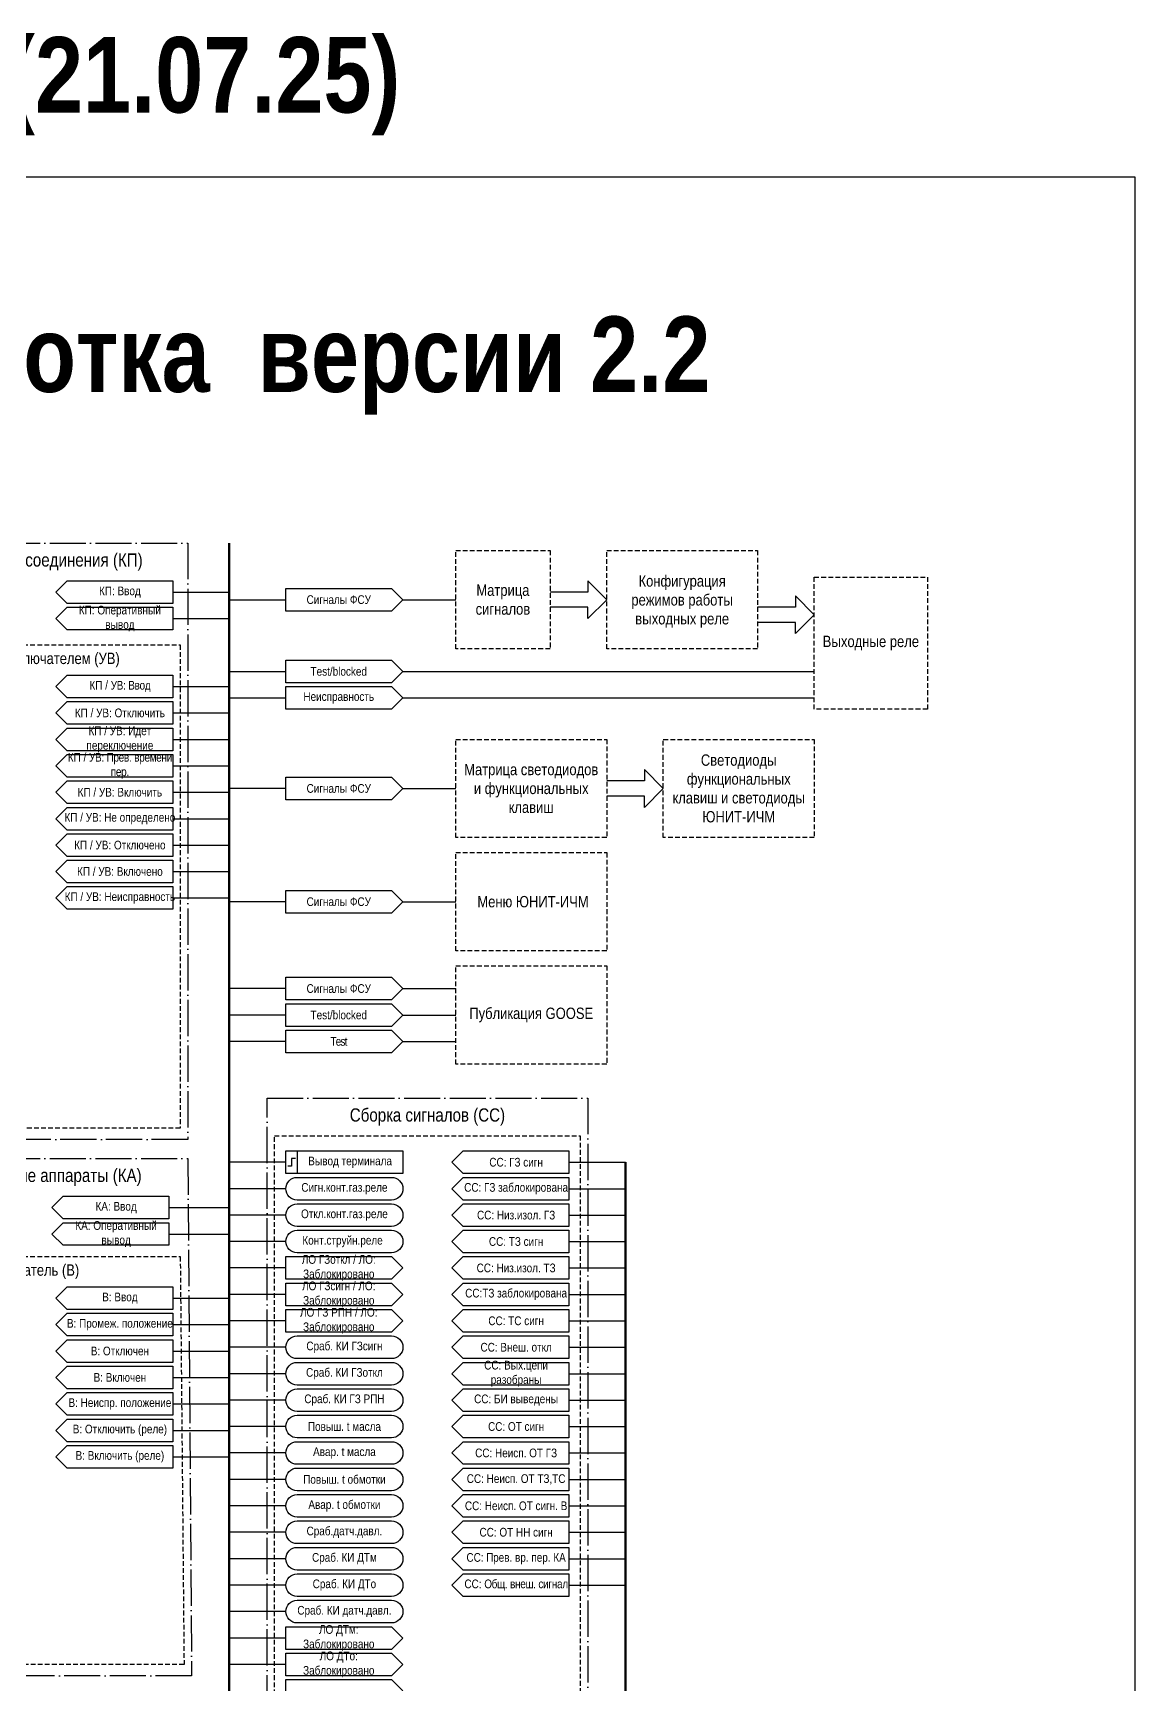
# Model space of a CAD drawing. Header units: millimetres. Extents: x -1595 to 2157, y 0 to 879.
# Drawn here: x -872 to -580, y 441.8 to 879.1 of the extents above; entities that cross this region are included whole.
import ezdxf

# ---------------------------------------------------------------- set-up
doc = ezdxf.new("R2010")
doc.units = ezdxf.units.MM
doc.linetypes.add('ACAD_ISO04W100', pattern=[30, 24, -3, 0, -3])
doc.linetypes.add('штриховая2', pattern=[0.375, 0.25, -0.125])
doc.layers.add('TEXT', color=7, linetype='Continuous', lineweight=25)
doc.styles.add('2.3_GOST_RD', font='ARIALN.TTF', dxfattribs={"height": 2.3})
doc.styles.add('2.5_Gost_RD', font='ARIALN.TTF', dxfattribs={"height": 2.5})
doc.styles.add('3.5_Gost_RD', font='ARIALN.TTF', dxfattribs={"height": 3.5})

msp = doc.modelspace()

# ---------------------------------------------------------------- linework, layer by layer
at = {"lineweight": 100, "ltscale": 100}
for p, q in [((-820, 744), (-820, 112)), ((-715, 580), (-715, 112))]:
    msp.add_line(p, q, dxfattribs=at)
at = {"ltscale": 100}
for p, q in [((-835, 731), (-820, 731)), ((-820, 729), (-805, 729)), ((-835, 724), (-820, 724)), ((-820, 710), (-805, 710)), ((-835, 706), (-820, 706)), ((-820, 703), (-805, 703)), ((-835, 699), (-820, 699)), ((-835, 692), (-820, 692)), ((-835, 685), (-820, 685)), ((-835, 678), (-820, 678)), ((-835, 671), (-820, 671)), ((-835, 664), (-820, 664)), ((-835, 657), (-820, 657)), ((-835, 650), (-820, 650)), ((-805, 580), (-820, 580)), ((-730, 580), (-715, 580)), ((-805, 573), (-820, 573)), ((-730, 573), (-715, 573)), ((-836, 568), (-820, 568)), ((-805, 566), (-820, 566)), ((-730, 566), (-715, 566)), ((-836, 561), (-820, 561)), ((-805, 559), (-820, 559)), ((-730, 559), (-715, 559)), ((-805, 552), (-820, 552)), ((-730, 552), (-715, 552)), ((-835, 544), (-820, 544)), ((-805, 545), (-820, 545)), ((-730, 545), (-715, 545)), ((-805, 538), (-820, 538)), ((-730, 538), (-715, 538)), ((-835, 537), (-820, 537)), ((-835, 530), (-820, 530)), ((-805, 531), (-820, 531)), ((-730, 531), (-715, 531)), ((-835, 523), (-820, 523)), ((-805, 524), (-820, 524)), ((-730, 524), (-715, 524)), ((-835, 516), (-820, 516)), ((-805, 517), (-820, 517)), ((-730, 517), (-715, 517)), ((-835, 509), (-820, 509)), ((-805, 510), (-820, 510)), ((-730, 510), (-715, 510)), ((-805, 503), (-820, 503)), ((-730, 503), (-715, 503)), ((-835, 502), (-820, 502)), ((-805, 496), (-820, 496)), ((-730, 496), (-715, 496)), ((-805, 489), (-820, 489)), ((-730, 489), (-715, 489)), ((-805, 482), (-820, 482)), ((-730, 482), (-715, 482)), ((-805, 475), (-820, 475)), ((-730, 475), (-715, 475)), ((-805, 468), (-820, 468)), ((-730, 468), (-715, 468)), ((-805, 461), (-820, 461)), ((-805, 454), (-820, 454)), ((-805, 447), (-820, 447))]:
    msp.add_line(p, q, dxfattribs=at)
at = {"color": 3, "ltscale": 100}
msp.add_lwpolyline([(-1595, 841), (-580, 841), (-580, 0), (-1595, 0)], close=True, dxfattribs=at)
at = {"color": 251, "linetype": 'ACAD_ISO04W100', "lineweight": 30, "ltscale": 0.4, "true_color": 0x58595b}
for points in [[(-916, 744), (-831, 744), (-831, 586), (-916, 586)], [(-810, 597), (-725, 597), (-725, 241), (-810, 241)], [(-916, 581), (-831, 581), (-830, 444), (-915, 444)]]:
    msp.add_lwpolyline(points, close=True, dxfattribs=at)
at = {"linetype": 'штриховая2', "ltscale": 5}
for points in [[(-760, 742), (-735, 742), (-735, 716), (-760, 716)], [(-720, 742), (-680, 742), (-680, 716), (-720, 716)], [(-665, 735), (-635, 735), (-635, 700), (-665, 700)], [(-914, 717), (-833, 717), (-833, 589), (-914, 589)], [(-760, 692), (-720, 692), (-720, 666), (-760, 666)], [(-705, 692), (-665, 692), (-665, 666), (-705, 666)], [(-760, 662), (-720, 662), (-720, 636), (-760, 636)], [(-760, 632), (-720, 632), (-720, 606), (-760, 606)], [(-808, 587), (-727, 587), (-727, 246), (-808, 246)], [(-914, 555), (-833, 555), (-832, 447), (-913, 447)]]:
    msp.add_lwpolyline(points, close=True, dxfattribs=at)
at = {"ltscale": 100}
for points in [[(-866, 731), (-863, 734), (-835, 734), (-835, 728), (-863, 728), (-866, 731)], [(-720, 729), (-725, 734), (-725, 731), (-735, 731)], [(-866, 724), (-863, 727), (-835, 727), (-835, 721), (-863, 721), (-866, 724)], [(-774, 729), (-760, 729)], [(-720, 729), (-725, 724), (-725, 727), (-735, 727)], [(-665, 725), (-670, 730), (-670, 727), (-680, 727)], [(-665, 725), (-670, 720), (-670, 723), (-680, 723)], [(-805, 713), (-777, 713), (-774, 710), (-777, 707), (-805, 707), (-805, 713)], [(-866, 706), (-863, 709), (-835, 709), (-835, 703), (-863, 703), (-866, 706)], [(-774, 710), (-665, 710)], [(-805, 706), (-777, 706), (-774, 703), (-777, 700), (-805, 700), (-805, 706)], [(-835, 696), (-863, 696), (-866, 699), (-863, 702), (-835, 702), (-835, 696), (-863, 696), (-866, 699), (-863, 702), (-835, 702)], [(-774, 703), (-665, 703)], [(-835, 689), (-863, 689), (-866, 692), (-863, 695), (-835, 695), (-835, 689), (-863, 689), (-866, 692), (-863, 695), (-835, 695)], [(-835, 682), (-863, 682), (-866, 685), (-863, 688), (-835, 688), (-835, 682), (-863, 682), (-866, 685), (-863, 688), (-835, 688)], [(-705, 679), (-710, 684), (-710, 681), (-720, 681)], [(-835, 675), (-863, 675), (-866, 678), (-863, 681), (-835, 681), (-835, 675), (-863, 675), (-866, 678), (-863, 681), (-835, 681)], [(-805, 679), (-820, 679)], [(-774, 679), (-760, 679)], [(-705, 679), (-710, 674), (-710, 677), (-720, 677)], [(-835, 668), (-863, 668), (-866, 671), (-863, 674), (-835, 674), (-835, 668), (-863, 668), (-866, 671), (-863, 674), (-835, 674)], [(-835, 661), (-863, 661), (-866, 664), (-863, 667), (-835, 667), (-835, 661), (-863, 661), (-866, 664), (-863, 667), (-835, 667)], [(-835, 654), (-863, 654), (-866, 657), (-863, 660), (-835, 660), (-835, 654), (-863, 654), (-866, 657), (-863, 660), (-835, 660)], [(-835, 647), (-863, 647), (-866, 650), (-863, 653), (-835, 653), (-835, 647), (-863, 647), (-866, 650), (-863, 653), (-835, 653)], [(-805, 649), (-820, 649)], [(-774, 649), (-760, 649)], [(-805, 626), (-820, 626)], [(-774, 626), (-760, 626)], [(-805, 622), (-777, 622), (-774, 619), (-777, 616), (-805, 616), (-805, 622)], [(-805, 619), (-820, 619)], [(-774, 619), (-760, 619)], [(-805, 615), (-777, 615), (-774, 612), (-777, 609), (-805, 609), (-805, 615)], [(-805, 612), (-820, 612)], [(-774, 612), (-760, 612)], [(-761, 580), (-758, 583), (-730, 583), (-730, 577), (-758, 577), (-761, 580)], [(-761, 573), (-758, 576), (-730, 576), (-730, 570), (-758, 570), (-761, 573)], [(-867, 568), (-864, 571), (-836, 571), (-836, 565), (-864, 565), (-867, 568)], [(-761, 566), (-758, 569), (-730, 569), (-730, 563), (-758, 563), (-761, 566)], [(-867, 561), (-864, 564), (-836, 564), (-836, 558), (-864, 558), (-867, 561)], [(-761, 559), (-758, 562), (-730, 562), (-730, 556), (-758, 556), (-761, 559)], [(-805, 555), (-777, 555), (-774, 552), (-777, 549), (-805, 549), (-805, 555)], [(-761, 552), (-758, 555), (-730, 555), (-730, 549), (-758, 549), (-761, 552)], [(-866, 544), (-863, 547), (-835, 547), (-835, 541), (-863, 541), (-866, 544)], [(-805, 548), (-777, 548), (-774, 545), (-777, 542), (-805, 542), (-805, 548)], [(-761, 545), (-758, 548), (-730, 548), (-730, 542), (-758, 542), (-761, 545)], [(-805, 541), (-777, 541), (-774, 538), (-777, 535), (-805, 535), (-805, 541)], [(-761, 538), (-758, 541), (-730, 541), (-730, 535), (-758, 535), (-761, 538)], [(-761, 531), (-758, 534), (-730, 534), (-730, 528), (-758, 528), (-761, 531)], [(-761, 524), (-758, 527), (-730, 527), (-730, 521), (-758, 521), (-761, 524)], [(-761, 517), (-758, 520), (-730, 520), (-730, 514), (-758, 514), (-761, 517)], [(-761, 510), (-758, 513), (-730, 513), (-730, 507), (-758, 507), (-761, 510)], [(-761, 503), (-758, 506), (-730, 506), (-730, 500), (-758, 500), (-761, 503)], [(-761, 496), (-758, 499), (-730, 499), (-730, 493), (-758, 493), (-761, 496)], [(-761, 489), (-758, 492), (-730, 492), (-730, 486), (-758, 486), (-761, 489)], [(-761, 482), (-758, 485), (-730, 485), (-730, 479), (-758, 479), (-761, 482)], [(-761, 475), (-758, 478), (-730, 478), (-730, 472), (-758, 472), (-761, 475)], [(-761, 468), (-758, 471), (-730, 471), (-730, 465), (-758, 465), (-761, 468)], [(-805, 457), (-777, 457), (-774, 454), (-777, 451), (-805, 451), (-805, 457)], [(-805, 450), (-777, 450), (-774, 447), (-777, 444), (-805, 444), (-805, 450)], [(-805, 443), (-777, 443), (-774, 440), (-777, 437), (-805, 437), (-805, 443)]]:
    msp.add_lwpolyline(points, dxfattribs=at)
for points in [[(-777, 726), (-805, 726), (-805, 732), (-777, 732), (-774, 729)], [(-777, 676), (-805, 676), (-805, 682), (-777, 682), (-774, 679)], [(-777, 646), (-805, 646), (-805, 652), (-777, 652), (-774, 649)], [(-777, 623), (-805, 623), (-805, 629), (-777, 629), (-774, 626)], [(-805, 583), (-802, 583), (-802, 577), (-805, 577)], [(-805, 583), (-774, 583), (-774, 577), (-805, 577)], [(-835, 534), (-863, 534), (-866, 537), (-863, 540), (-835, 540)], [(-863, 533), (-835, 533), (-835, 527), (-863, 527), (-866, 530)], [(-863, 526), (-835, 526), (-835, 520), (-863, 520), (-866, 523)], [(-863, 519), (-835, 519), (-835, 513), (-863, 513), (-866, 516)], [(-863, 512), (-835, 512), (-835, 506), (-863, 506), (-866, 509)], [(-863, 505), (-835, 505), (-835, 499), (-863, 499), (-866, 502)]]:
    msp.add_lwpolyline(points, close=True, dxfattribs=at)
at = {"lineweight": 30, "ltscale": 100}
msp.add_lwpolyline([(-802.5, 581), (-803.5, 581), (-803.5, 579), (-804.5, 579)], dxfattribs=at)
at = {"ltscale": 100}
for points in [[(-802, 570, -1), (-802, 576), (-777, 576, -1), (-777, 570)], [(-802, 563, -1), (-802, 569), (-777, 569, -1), (-777, 563)], [(-802, 556, -1), (-802, 562), (-777, 562, -1), (-777, 556)], [(-802, 528, -1), (-802, 534), (-777, 534, -1), (-777, 528)], [(-802, 521, -1), (-802, 527), (-777, 527, -1), (-777, 521)], [(-802, 514, -1), (-802, 520), (-777, 520, -1), (-777, 514)], [(-802, 507, -1), (-802, 513), (-777, 513, -1), (-777, 507)], [(-802, 500, -1), (-802, 506), (-777, 506, -1), (-777, 500)], [(-802, 493, -1), (-802, 499), (-777, 499, -1), (-777, 493)], [(-802, 486, -1), (-802, 492), (-777, 492, -1), (-777, 486)], [(-802, 479, -1), (-802, 485), (-777, 485, -1), (-777, 479)], [(-802, 472, -1), (-802, 478), (-777, 478, -1), (-777, 472)], [(-802, 465, -1), (-802, 471), (-777, 471, -1), (-777, 465)], [(-802, 458, -1), (-802, 464), (-777, 464, -1), (-777, 458)]]:
    msp.add_lwpolyline(points, format="xyb", close=True, dxfattribs=at)

# ---------------------------------------------------------------- texts
at = {"ltscale": 100, "attachment_point": 5, "style": '2.5_Gost_RD'}
for s, insert, char_height, width in [('{\\fArial Narrow|b1|i0|c204|p34;ФСУ ЮНИТ-М300-Т, версия 2.1 (21.07.25)}', (-1003, 865), 20, 1350), ('{\\fArial Narrow|b1|i0|c204|p34;ФСУ ЮНИТ-М300-Т, версия 2.1  Разработка  версии 2.2}', (-1003, 791), 20, 1350), ('КП: Ввод', (-849, 731), 2.3, 28), ('КП: Оперативный вывод', (-849, 724), 2.3, 28), ('КП / {\\T0.95;УВ: Ввод}', (-849, 706), 2.3, 28), ('КП / УВ: Отключить', (-849, 699), 2.3, 28), ('КП / УВ: Идет переключение', (-849, 692), 2.3, 28), ('КП / {\\T0.95;УВ: Прев. времени пер.}', (-849, 685), 2.3, 28), ('КП / УВ: Включить', (-849, 678), 2.3, 28), ('КП / УВ: Не определено', (-849, 671), 2.3, 28), ('КП / УВ: Отключено', (-849, 664), 2.3, 28), ('КП / УВ: Включено', (-849, 657), 2.3, 28), ('КП / УВ: Неисправность ', (-849, 650), 2.3, 28), ('СС: ГЗ сигн', (-744, 580), 2.3, 28), ('\\A1;Сигн.конт.газ.реле', (-789.5, 573), 2.3, 31), ('СС: ГЗ заблокирована', (-744, 573), 2.3, 28), ('КА: Ввод', (-850, 568), 2.3, 28), ('КА: Оперативный вывод', (-850, 561), 2.3, 28), ('\\A1;Откл.конт.газ.реле', (-789.5, 566), 2.3, 31), ('СС: Низ.изол. ГЗ', (-744, 566), 2.3, 28), ('\\A1;Конт.струйн.реле', (-790, 559), 2.3, 31), ('СС: ТЗ сигн', (-744, 559), 2.3, 28), ('СС: Низ.изол. ТЗ', (-744, 552), 2.3, 28), ('СС:ТЗ заблокирована', (-744, 545), 2.3, 28), ('В: Ввод', (-849, 544), 2.3, 28), ('В: Промеж. положение', (-849, 537), 2.3, 28), ('СС: ТС сигн', (-744, 538), 2.3, 28), ('В: Отключен', (-849, 530), 2.3, 28), ('\\A1;Сраб. КИ ГЗсигн', (-789.5, 531), 2.3, 31), ('СС: Внеш. откл', (-744, 531), 2.3, 28), ('\\A1;Сраб. КИ ГЗоткл', (-789.5, 524), 2.3, 31), ('СС: Вых.цепи разобраны', (-744, 524), 2.3, 28), ('В: Включен', (-849, 523), 2.3, 28), ('В: Неиспр. положение', (-849, 516), 2.3, 28), ('\\A1;Сраб. КИ ГЗ РПН', (-789.5, 517), 2.3, 31), ('СС: БИ выведены', (-744, 517), 2.3, 28), ('В: Отключить (реле)', (-849, 509), 2.3, 28), ('\\A1;Повыш. t масла ', (-789.5, 510), 2.3, 31), ('СС: ОТ сигн', (-744, 510), 2.3, 28), ('В: Включить (реле)', (-849, 502), 2.3, 28), ('\\A1;Авар. t масла ', (-789.5, 503), 2.3, 31), ('СС: Неисп. ОТ ГЗ', (-744, 503), 2.3, 28), ('\\A1;Повыш. t обмотки', (-789.5, 496), 2.3, 31), ('СС: Неисп. ОТ ТЗ,ТС', (-744, 496), 2.3, 28), ('\\A1;Авар. t обмотки', (-789.5, 489), 2.3, 31), ('СС: Неисп. ОТ сигн. В', (-744, 489), 2.3, 27.7859), ('\\A1;Сраб.датч.давл.', (-789.5, 482), 2.3, 31), ('СС: ОТ НН сигн', (-744, 482), 2.3, 28), ('\\A1;Сраб. КИ ДТм', (-789.5, 475), 2.3, 31), ('СС: {\\T0.95;П}рев. вр. пер. КА', (-744, 475), 2.3, 28), ('\\A1;Сраб. КИ ДТо', (-789.5, 468), 2.3, 31), ('СС: {\\T0.95;Общ. внеш. сигнал}', (-744, 468), 2.3, 28), ('\\A1;Сраб. КИ датч.давл.', (-789.5, 461), 2.3, 31)]:
    msp.add_mtext(s, dxfattribs=dict(at, insert=insert, char_height=char_height, width=width))
at = {"color": 30, "ltscale": 100, "true_color": 0xef8637, "attachment_point": 5, "style": '3.5_Gost_RD'}
for s, insert, char_height, width in [('Контроллер присоединения (КП)', (-873.5, 739), 3.5, 85), ('Управление выключателем (УВ)', (-875, 713), 3, 81), ('Сборка сигналов (СС)', (-767.5, 592), 3.5, 85)]:
    msp.add_mtext(s, dxfattribs=dict(at, insert=insert, char_height=char_height, width=width))
at = {"color": 30, "ltscale": 100, "true_color": 0xf7941d, "attachment_point": 5, "style": '3.5_Gost_RD'}
for s, insert, char_height, width in [('{\\C30;\\c3639023;Коммутационные аппараты (КА)}', (-873.5, 576), 3.5, 85), ('{\\C30;\\c3639023;Выключатель (В)}', (-873.5, 551), 3, 81)]:
    msp.add_mtext(s, dxfattribs=dict(at, insert=insert, char_height=char_height, width=width))
at = {"layer": 'TEXT', "ltscale": 100, "attachment_point": 5}
for s, insert, char_height, width, style in [('Конфигурация режимов работы выходных реле', (-700, 728.5), 3, 37.2626, '2.5_Gost_RD'), ('Матрица сигналов', (-747.5, 729), 3, 25, '2.5_Gost_RD'), ('Сигналы ФСУ', (-791, 729), 2.3, 28, '2.3_GOST_RD'), ('Выходные реле', (-650, 717.5), 3, 30, '2.5_Gost_RD'), ('Светодиоды функциональных клавиш и светодиоды ЮНИТ-ИЧМ', (-685, 679), 3, 38.1775, '2.5_Gost_RD'), ('Матрица светодиодов и функциональных клавиш', (-740, 679), 3, 37.1489, '2.5_Gost_RD'), ('Сигналы ФСУ', (-791, 679), 2.3, 28, '2.3_GOST_RD'), ('Сигналы ФСУ', (-791, 649), 2.3, 28, '2.3_GOST_RD'), (' Меню ЮНИТ-ИЧМ', (-740, 649), 3, 40, '2.5_Gost_RD'), ('Сигналы ФСУ', (-791, 626), 2.3, 28, '2.3_GOST_RD'), ('Публикация GOOSE ', (-740, 619), 3, 40, '2.5_Gost_RD'), ('{\\C256;Test/blocked}', (-791, 619), 2.3, 28, '2.3_GOST_RD'), ('Вывод терминала', (-788, 580), 2.3, 28, '2.5_Gost_RD'), ('ЛО ГЗоткл / ЛО:\\PЗаблокировано', (-791, 552), 2.3, 28, '2.5_Gost_RD'), ('ЛО ГЗсигн / ЛО:\\PЗаблокировано', (-791, 545), 2.3, 28, '2.5_Gost_RD'), ('ЛО ГЗ РПН / ЛО: Заблокировано', (-791, 538), 2.3, 28, '2.5_Gost_RD'), ('ЛО ДТм: Заблокировано', (-791, 454), 2.3, 28, '2.5_Gost_RD'), ('ЛО ДТо: Заблокировано', (-791, 447), 2.3, 28, '2.5_Gost_RD')]:
    msp.add_mtext(s, dxfattribs=dict(at, insert=insert, char_height=char_height, width=width, style=style))
at = {"layer": 'TEXT', "color": 0, "ltscale": 100, "char_height": 2.3, "width": 28, "attachment_point": 5, "style": '2.3_GOST_RD'}
for s, insert in [('{\\C256;Test/blocked}', (-791, 710)), ('{\\C256;Неисправность}', (-791, 703)), ('{\\T0.85;\\C256;Test}', (-791, 612))]:
    msp.add_mtext(s, dxfattribs=dict(at, insert=insert))

doc.saveas('drawing.dxf')
